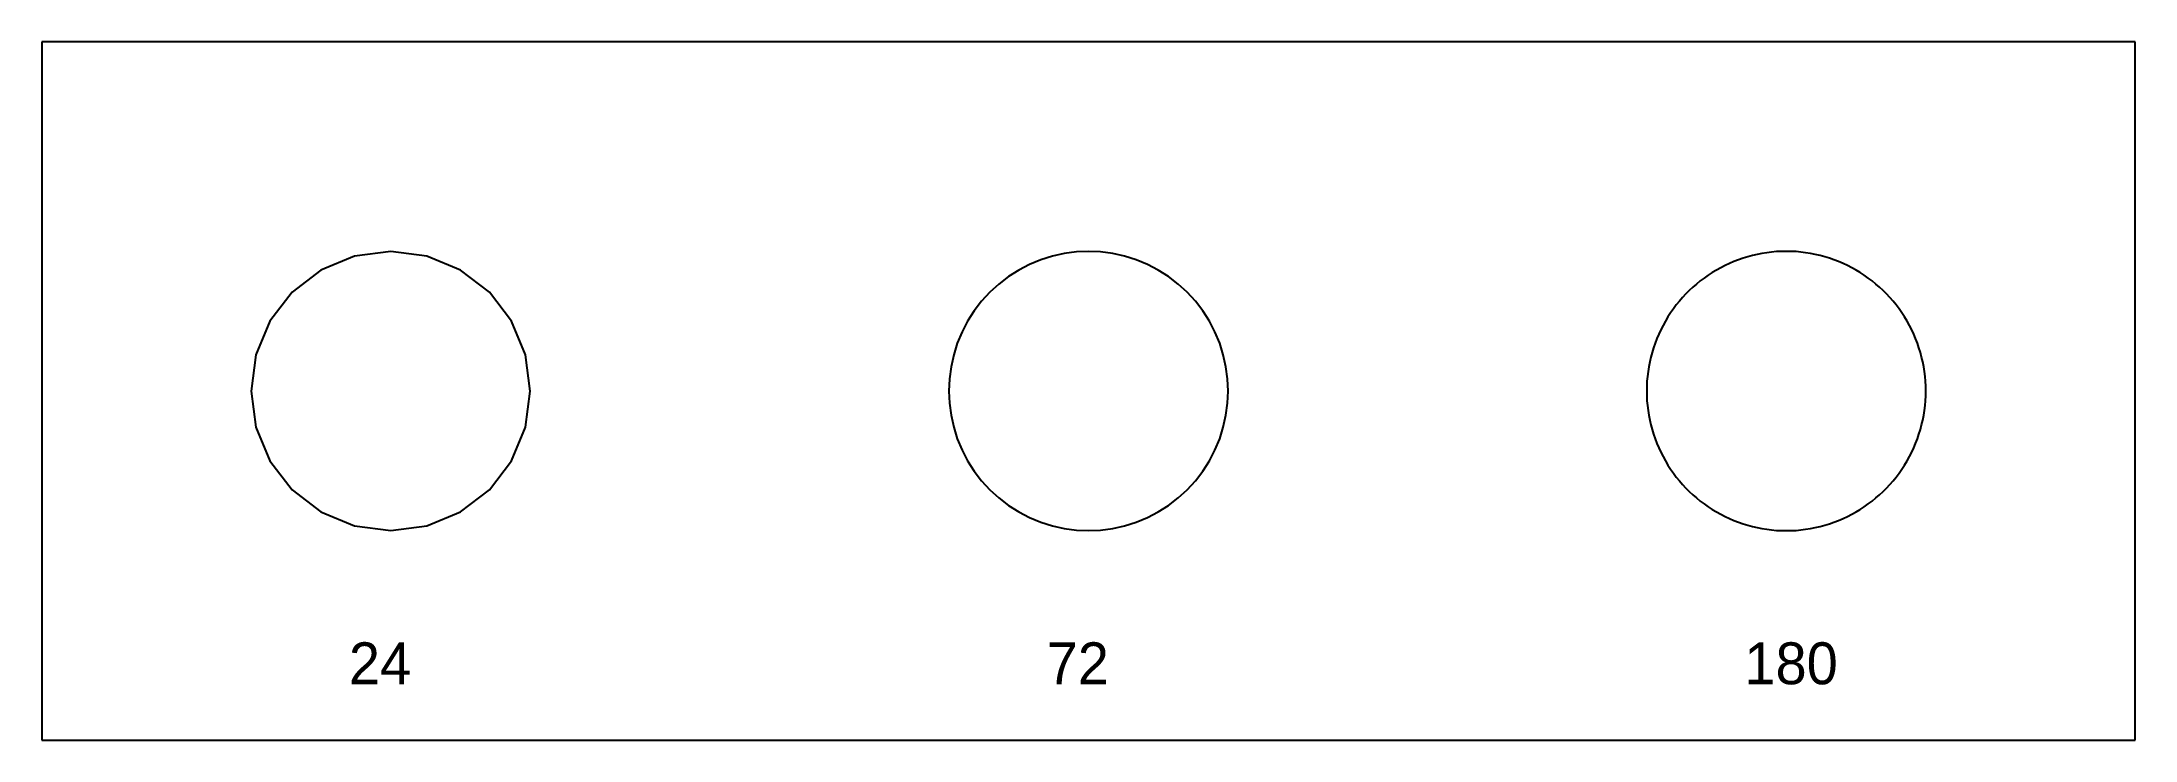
# Model space of a CAD drawing. Header units: millimetres. Extents: x 0 to 150, y 0 to 50.
import ezdxf

# ---------------------------------------------------------------- set-up
doc = ezdxf.new("R2010")
doc.units = ezdxf.units.MM

msp = doc.modelspace()

# ---------------------------------------------------------------- linework, layer by layer
for p, q in [((150, 50), (0, 50)), ((0, 50), (0, 0)), ((150, 0), (150, 50)), ((22.41, 34.66), (20, 33.66)), ((25, 35), (22.41, 34.66)), ((27.59, 34.66), (25, 35)), ((30, 33.66), (27.59, 34.66)), ((72.41, 34.66), (71.58, 34.4)), ((73.26, 34.85), (72.41, 34.66)), ((74.13, 34.96), (73.26, 34.85)), ((75, 35), (74.13, 34.96)), ((75.87, 34.96), (75, 35)), ((76.74, 34.85), (75.87, 34.96)), ((77.59, 34.66), (76.74, 34.85)), ((78.42, 34.4), (77.59, 34.66)), ((121.91, 34.51), (121.58, 34.4)), ((122.24, 34.61), (121.91, 34.51)), ((122.58, 34.7), (122.24, 34.61)), ((122.92, 34.78), (122.58, 34.7)), ((123.26, 34.85), (122.92, 34.78)), ((123.61, 34.9), (123.26, 34.85)), ((123.95, 34.95), (123.61, 34.9)), ((124.3, 34.98), (123.95, 34.95)), ((124.65, 34.99), (124.3, 34.98)), ((125, 35), (124.65, 34.99)), ((125.35, 34.99), (125, 35)), ((125.7, 34.98), (125.35, 34.99)), ((126.05, 34.95), (125.7, 34.98)), ((126.39, 34.9), (126.05, 34.95)), ((126.74, 34.85), (126.39, 34.9)), ((127.08, 34.78), (126.74, 34.85)), ((127.42, 34.7), (127.08, 34.78)), ((127.76, 34.61), (127.42, 34.7)), ((128.09, 34.51), (127.76, 34.61)), ((128.42, 34.4), (128.09, 34.51)), ((20, 33.66), (17.93, 32.07)), ((32.07, 32.07), (30, 33.66)), ((69.26, 33.19), (68.57, 32.66)), ((70, 33.66), (69.26, 33.19)), ((70.77, 34.06), (70, 33.66)), ((71.58, 34.4), (70.77, 34.06)), ((79.23, 34.06), (78.42, 34.4)), ((80, 33.66), (79.23, 34.06)), ((80.74, 33.19), (80, 33.66)), ((81.43, 32.66), (80.74, 33.19)), ((119.12, 33.09), (118.84, 32.88)), ((119.41, 33.29), (119.12, 33.09)), ((119.7, 33.48), (119.41, 33.29)), ((120, 33.66), (119.7, 33.48)), ((120.31, 33.83), (120, 33.66)), ((120.62, 33.99), (120.31, 33.83)), ((120.93, 34.14), (120.62, 33.99)), ((121.25, 34.27), (120.93, 34.14)), ((121.58, 34.4), (121.25, 34.27)), ((128.75, 34.27), (128.42, 34.4)), ((129.07, 34.14), (128.75, 34.27)), ((129.38, 33.99), (129.07, 34.14)), ((129.69, 33.83), (129.38, 33.99)), ((130, 33.66), (129.69, 33.83)), ((130.3, 33.48), (130, 33.66)), ((130.59, 33.29), (130.3, 33.48)), ((130.88, 33.09), (130.59, 33.29)), ((131.16, 32.88), (130.88, 33.09)), ((17.93, 32.07), (16.34, 30)), ((33.66, 30), (32.07, 32.07)), ((67.93, 32.07), (67.34, 31.43)), ((68.57, 32.66), (67.93, 32.07)), ((82.07, 32.07), (81.43, 32.66)), ((82.66, 31.43), (82.07, 32.07)), ((117.57, 31.69), (117.34, 31.43)), ((117.81, 31.95), (117.57, 31.69)), ((118.05, 32.19), (117.81, 31.95)), ((118.31, 32.43), (118.05, 32.19)), ((118.57, 32.66), (118.31, 32.43)), ((118.84, 32.88), (118.57, 32.66)), ((131.43, 32.66), (131.16, 32.88)), ((131.69, 32.43), (131.43, 32.66)), ((131.95, 32.19), (131.69, 32.43)), ((132.19, 31.95), (131.95, 32.19)), ((132.43, 31.69), (132.19, 31.95)), ((132.66, 31.43), (132.43, 31.69)), ((16.34, 30), (15.34, 27.59)), ((34.66, 27.59), (33.66, 30)), ((66.34, 30), (65.94, 29.23)), ((66.81, 30.74), (66.34, 30)), ((67.34, 31.43), (66.81, 30.74)), ((83.19, 30.74), (82.66, 31.43)), ((83.66, 30), (83.19, 30.74)), ((84.06, 29.23), (83.66, 30)), ((116.34, 30), (116.17, 29.69)), ((116.52, 30.3), (116.34, 30)), ((116.71, 30.59), (116.52, 30.3)), ((116.91, 30.88), (116.71, 30.59)), ((117.12, 31.16), (116.91, 30.88)), ((117.34, 31.43), (117.12, 31.16)), ((132.88, 31.16), (132.66, 31.43)), ((133.09, 30.88), (132.88, 31.16)), ((133.29, 30.59), (133.09, 30.88)), ((133.48, 30.3), (133.29, 30.59)), ((133.66, 30), (133.48, 30.3)), ((133.83, 29.69), (133.66, 30)), ((65.94, 29.23), (65.6, 28.42)), ((84.4, 28.42), (84.06, 29.23)), ((115.73, 28.75), (115.6, 28.42)), ((115.86, 29.07), (115.73, 28.75)), ((116.01, 29.38), (115.86, 29.07)), ((116.17, 29.69), (116.01, 29.38)), ((133.99, 29.38), (133.83, 29.69)), ((134.14, 29.07), (133.99, 29.38)), ((134.27, 28.75), (134.14, 29.07)), ((134.4, 28.42), (134.27, 28.75)), ((15.34, 27.59), (15, 25)), ((35, 25), (34.66, 27.59)), ((65.34, 27.59), (65.15, 26.74)), ((65.6, 28.42), (65.34, 27.59)), ((84.66, 27.59), (84.4, 28.42)), ((84.85, 26.74), (84.66, 27.59)), ((115.22, 27.08), (115.15, 26.74)), ((115.3, 27.42), (115.22, 27.08)), ((115.39, 27.76), (115.3, 27.42)), ((115.49, 28.09), (115.39, 27.76)), ((115.6, 28.42), (115.49, 28.09)), ((134.51, 28.09), (134.4, 28.42)), ((134.61, 27.76), (134.51, 28.09)), ((134.7, 27.42), (134.61, 27.76)), ((134.78, 27.08), (134.7, 27.42)), ((134.85, 26.74), (134.78, 27.08)), ((65.04, 25.87), (65, 25)), ((65.15, 26.74), (65.04, 25.87)), ((84.96, 25.87), (84.85, 26.74)), ((85, 25), (84.96, 25.87)), ((115.02, 25.7), (115.01, 25.35)), ((115.05, 26.05), (115.02, 25.7)), ((115.1, 26.39), (115.05, 26.05)), ((115.15, 26.74), (115.1, 26.39)), ((134.9, 26.39), (134.85, 26.74)), ((134.95, 26.05), (134.9, 26.39)), ((134.98, 25.7), (134.95, 26.05)), ((134.99, 25.35), (134.98, 25.7)), ((15, 25), (15.34, 22.41)), ((34.66, 22.41), (35, 25)), ((65, 25), (65.04, 24.13)), ((65.04, 24.13), (65.15, 23.26)), ((84.85, 23.26), (84.96, 24.13)), ((84.96, 24.13), (85, 25)), ((115.01, 25.35), (115, 25)), ((115, 25), (115.01, 24.65)), ((115.01, 24.65), (115.02, 24.3)), ((115.02, 24.3), (115.05, 23.95)), ((134.95, 23.95), (134.98, 24.3)), ((134.98, 24.3), (134.99, 24.65)), ((135, 25), (134.99, 25.35)), ((134.99, 24.65), (135, 25)), ((65.15, 23.26), (65.34, 22.41)), ((84.66, 22.41), (84.85, 23.26)), ((115.05, 23.95), (115.1, 23.61)), ((115.1, 23.61), (115.15, 23.26)), ((115.15, 23.26), (115.22, 22.92)), ((115.22, 22.92), (115.3, 22.58)), ((115.3, 22.58), (115.39, 22.24)), ((134.61, 22.24), (134.7, 22.58)), ((134.7, 22.58), (134.78, 22.92)), ((134.78, 22.92), (134.85, 23.26)), ((134.85, 23.26), (134.9, 23.61)), ((134.9, 23.61), (134.95, 23.95)), ((15.34, 22.41), (16.34, 20)), ((33.66, 20), (34.66, 22.41)), ((65.34, 22.41), (65.6, 21.58)), ((65.6, 21.58), (65.94, 20.77)), ((84.06, 20.77), (84.4, 21.58)), ((84.4, 21.58), (84.66, 22.41)), ((115.39, 22.24), (115.49, 21.91)), ((115.49, 21.91), (115.6, 21.58)), ((115.6, 21.58), (115.73, 21.25)), ((115.73, 21.25), (115.86, 20.93)), ((134.14, 20.93), (134.27, 21.25)), ((134.27, 21.25), (134.4, 21.58)), ((134.4, 21.58), (134.51, 21.91)), ((134.51, 21.91), (134.61, 22.24)), ((16.34, 20), (17.93, 17.93)), ((32.07, 17.93), (33.66, 20)), ((65.94, 20.77), (66.34, 20)), ((66.34, 20), (66.81, 19.26)), ((83.19, 19.26), (83.66, 20)), ((83.66, 20), (84.06, 20.77)), ((115.86, 20.93), (116.01, 20.62)), ((116.01, 20.62), (116.17, 20.31)), ((116.17, 20.31), (116.34, 20)), ((116.34, 20), (116.52, 19.7)), ((116.52, 19.7), (116.71, 19.41)), ((133.29, 19.41), (133.48, 19.7)), ((133.48, 19.7), (133.66, 20)), ((133.66, 20), (133.83, 20.31)), ((133.83, 20.31), (133.99, 20.62)), ((133.99, 20.62), (134.14, 20.93)), ((66.81, 19.26), (67.34, 18.57)), ((67.34, 18.57), (67.93, 17.93)), ((82.07, 17.93), (82.66, 18.57)), ((82.66, 18.57), (83.19, 19.26)), ((116.71, 19.41), (116.91, 19.12)), ((116.91, 19.12), (117.12, 18.84)), ((117.12, 18.84), (117.34, 18.57)), ((117.34, 18.57), (117.57, 18.31)), ((117.57, 18.31), (117.81, 18.05)), ((117.81, 18.05), (118.05, 17.81)), ((131.95, 17.81), (132.19, 18.05)), ((132.19, 18.05), (132.43, 18.31)), ((132.43, 18.31), (132.66, 18.57)), ((132.66, 18.57), (132.88, 18.84)), ((132.88, 18.84), (133.09, 19.12)), ((133.09, 19.12), (133.29, 19.41)), ((17.93, 17.93), (20, 16.34)), ((30, 16.34), (32.07, 17.93)), ((67.93, 17.93), (68.57, 17.34)), ((68.57, 17.34), (69.26, 16.81)), ((69.26, 16.81), (70, 16.34)), ((80, 16.34), (80.74, 16.81)), ((80.74, 16.81), (81.43, 17.34)), ((81.43, 17.34), (82.07, 17.93)), ((118.05, 17.81), (118.31, 17.57)), ((118.31, 17.57), (118.57, 17.34)), ((118.57, 17.34), (118.84, 17.12)), ((118.84, 17.12), (119.12, 16.91)), ((119.12, 16.91), (119.41, 16.71)), ((119.41, 16.71), (119.7, 16.52)), ((119.7, 16.52), (120, 16.34)), ((130, 16.34), (130.3, 16.52)), ((130.3, 16.52), (130.59, 16.71)), ((130.59, 16.71), (130.88, 16.91)), ((130.88, 16.91), (131.16, 17.12)), ((131.16, 17.12), (131.43, 17.34)), ((131.43, 17.34), (131.69, 17.57)), ((131.69, 17.57), (131.95, 17.81)), ((20, 16.34), (22.41, 15.34)), ((22.41, 15.34), (25, 15)), ((25, 15), (27.59, 15.34)), ((27.59, 15.34), (30, 16.34)), ((70, 16.34), (70.77, 15.94)), ((70.77, 15.94), (71.58, 15.6)), ((71.58, 15.6), (72.41, 15.34)), ((72.41, 15.34), (73.26, 15.15)), ((73.26, 15.15), (74.13, 15.04)), ((74.13, 15.04), (75, 15)), ((75, 15), (75.87, 15.04)), ((75.87, 15.04), (76.74, 15.15)), ((76.74, 15.15), (77.59, 15.34)), ((77.59, 15.34), (78.42, 15.6)), ((78.42, 15.6), (79.23, 15.94)), ((79.23, 15.94), (80, 16.34)), ((120, 16.34), (120.31, 16.17)), ((120.31, 16.17), (120.62, 16.01)), ((120.62, 16.01), (120.93, 15.86)), ((120.93, 15.86), (121.25, 15.73)), ((121.25, 15.73), (121.58, 15.6)), ((121.58, 15.6), (121.91, 15.49)), ((121.91, 15.49), (122.24, 15.39)), ((122.24, 15.39), (122.58, 15.3)), ((122.58, 15.3), (122.92, 15.22)), ((122.92, 15.22), (123.26, 15.15)), ((123.26, 15.15), (123.61, 15.1)), ((123.61, 15.1), (123.95, 15.05)), ((123.95, 15.05), (124.3, 15.02)), ((124.3, 15.02), (124.65, 15.01)), ((124.65, 15.01), (125, 15)), ((125, 15), (125.35, 15.01)), ((125.35, 15.01), (125.7, 15.02)), ((125.7, 15.02), (126.05, 15.05)), ((126.05, 15.05), (126.39, 15.1)), ((126.39, 15.1), (126.74, 15.15)), ((126.74, 15.15), (127.08, 15.22)), ((127.08, 15.22), (127.42, 15.3)), ((127.42, 15.3), (127.76, 15.39)), ((127.76, 15.39), (128.09, 15.49)), ((128.09, 15.49), (128.42, 15.6)), ((128.42, 15.6), (128.75, 15.73)), ((128.75, 15.73), (129.07, 15.86)), ((129.07, 15.86), (129.38, 16.01)), ((129.38, 16.01), (129.69, 16.17)), ((129.69, 16.17), (130, 16.34)), ((0, 0), (150, 0))]:
    msp.add_line(p, q)

# ---------------------------------------------------------------- texts
for s, p in [('24', (22, 4)), ('72', (72, 4)), ('180', (122, 4))]:
    msp.add_text(s, height=3).set_placement(p)

doc.saveas('drawing.dxf')
